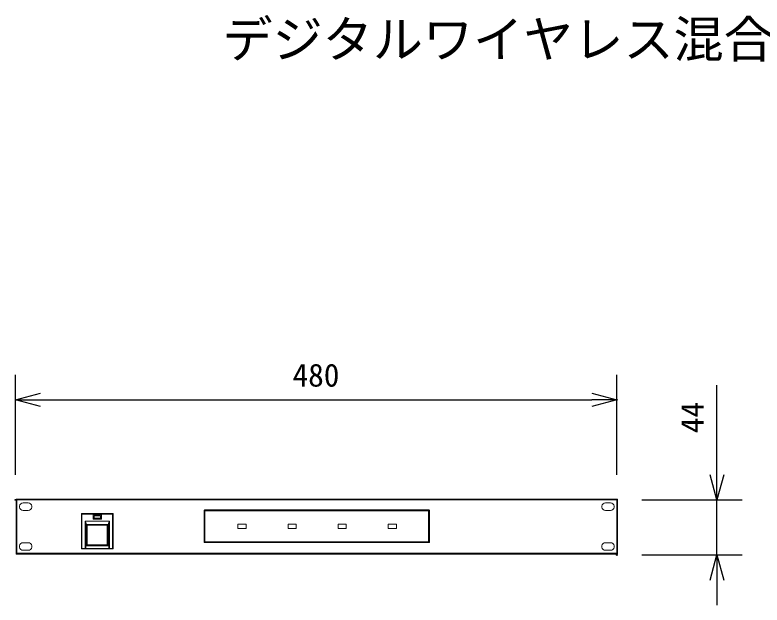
# Model space of a CAD drawing. Units: millimetres, scale not verified. Extents: x -63 to 62, y -56 to 57.
# Drawn here: x -52.1 to 7.6, y 9.7 to 56.8 of the extents above; entities that cross this region are included whole.
import ezdxf
from ezdxf.enums import TextEntityAlignment as Align

# ---------------------------------------------------------------- set-up
doc = ezdxf.new("R2010")
doc.units = ezdxf.units.MM
doc.header["$LTSCALE"] = 0.125
doc.header["$PDMODE"] = 32
doc.header["$PDSIZE"] = 0.0625
for name, color, linetype, lineweight in [('0-0_0', 7, 'Continuous', 25), ('0-4_GAIKEI', 1, 'Continuous', 18), ('0-6_SUNPO', 7, 'Continuous', 25)]:
    doc.layers.add(name, color=color, linetype=linetype, lineweight=lineweight)
doc.layers.add('0-1_DEFPOINTS', color=7, linetype='Continuous')
doc.layers.add('0-3_MOJI1', color=7, linetype='Continuous')
doc.styles.add('ＭＳ ゴシック', font='')
doc.styles.get('ＭＳ ゴシック').set_extended_font_data('MS Gothic')

# ---------------------------------------------------------------- blocks, each defined once
blk = doc.blocks.new('_OPEN30')
at = {"layer": '0-0_0'}
blk.add_line((0, 0), (-1, 0), dxfattribs=at)
blk.add_lwpolyline([(-1, 0.26795), (0, 0), (-1, -0.26795)], dxfattribs=at)
blk = doc.blocks.new('D4')
at = {"layer": '0-1_DEFPOINTS'}
for p in [(-4.114, 15.6522), (-52.114, 7.6522), (-4.114, 7.6522)]:
    blk.add_point(p, dxfattribs=at)
at = {"layer": '0-6_SUNPO'}
for p, q in [((-52.114, 9.6522), (-52.114, 17.6522)), ((-4.114, 9.6522), (-4.114, 17.6522)), ((-50.114, 15.6522), (-6.114, 15.6522))]:
    blk.add_line(p, q, dxfattribs=at)
at = {"layer": '0-6_SUNPO', "xscale": 2, "yscale": 2, "rotation": 180}
blk.add_blockref('_OPEN30', (-52.114, 15.6522), dxfattribs=at)
at = {"layer": '0-6_SUNPO', "xscale": 2, "yscale": 2}
blk.add_blockref('_OPEN30', (-4.114, 15.6522), dxfattribs=at)
at = {"layer": '0-6_SUNPO', "style": 'ＭＳ ゴシック'}
blk.add_text('480', height=1.833, dxfattribs=at).set_placement((-29.989, 16.1522), align=Align.BOTTOM_LEFT)
blk = doc.blocks.new('D5')
at = {"layer": '0-1_DEFPOINTS'}
for p in [(-4.114, 7.6522), (3.886, 7.6522), (-4.114, 3.2522)]:
    blk.add_point(p, dxfattribs=at)
at = {"layer": '0-6_SUNPO'}
for p, q in [((3.886, 9.6522), (3.886, 16.8188)), ((-2.114, 7.6522), (5.886, 7.6522)), ((3.886, 3.2522), (3.886, 7.6522)), ((-2.114, 3.2522), (5.886, 3.2522)), ((3.886, 1.2522), (3.886, -0.7478))]:
    blk.add_line(p, q, dxfattribs=at)
at = {"layer": '0-6_SUNPO', "xscale": 2, "yscale": 2}
for p, rotation in [((3.886, 7.6522), 270), ((3.886, 3.2522), 90)]:
    blk.add_blockref('_OPEN30', p, dxfattribs=dict(at, rotation=rotation))
at = {"layer": '0-6_SUNPO', "style": 'ＭＳ ゴシック'}
blk.add_text('44', height=1.833, rotation=90, dxfattribs=at).set_placement((3.386, 12.9855), align=Align.BOTTOM_LEFT)

msp = doc.modelspace()

# ---------------------------------------------------------------- linework, layer by layer
at = {"layer": '0-4_GAIKEI'}
for p, q in [((-51.9531, 18.126), (-51.9531, 18.1048)), ((-51.9037, 18.0554), (-51.9531, 18.1048)), ((-4.0321, 18.0554), (-51.9037, 18.0554)), ((-4.0321, 18.0554), (-3.9827, 18.1048)), ((-4.0321, 13.7964), (-4.0321, 18.0554)), ((-3.9827, 18.126), (-3.9827, 18.1048)), ((-51.4031, 17.8157), (-51.0082, 17.8157)), ((-4.9347, 17.8157), (-4.5327, 17.8157)), ((-51.0082, 17.2164), (-51.4031, 17.2164)), ((-46.7633, 14.1631), (-46.7633, 16.9413)), ((-46.7633, 16.9413), (-46.7492, 16.9272)), ((-46.7492, 16.9272), (-46.7492, 14.1843)), ((-44.2459, 16.9766), (-46.7351, 16.9766)), ((-46.7351, 16.9766), (-46.7139, 16.9555)), ((-44.2671, 16.9555), (-46.7139, 16.9555)), ((-45.7338, 16.7721), (-45.7338, 16.7791)), ((-45.7338, 16.5888), (-45.7338, 16.7791)), ((-45.7338, 16.7721), (-45.2473, 16.7721)), ((-45.2473, 16.7791), (-45.2402, 16.7791)), ((-45.2473, 16.7791), (-45.2473, 16.5888)), ((-45.2473, 16.7791), (-45.2473, 16.7721)), ((-44.2671, 16.9555), (-44.2459, 16.9766)), ((-44.2319, 16.9272), (-44.2177, 16.9413)), ((-44.2319, 14.1843), (-44.2319, 16.9272)), ((-44.2177, 16.9413), (-44.2177, 14.1631)), ((-36.9619, 14.706), (-36.9619, 17.2022)), ((-36.8985, 17.1951), (-36.9337, 17.1951)), ((-36.9337, 14.7131), (-36.9337, 17.1951)), ((-36.9125, 17.2516), (-19.0233, 17.2516)), ((-36.8985, 17.2375), (-36.8985, 17.1951)), ((-36.8985, 17.2375), (-19.0444, 17.2375)), ((-36.8985, 17.1951), (-19.0444, 17.1951)), ((-36.8985, 14.7131), (-36.8985, 17.1951)), ((-19.0444, 17.1951), (-19.0444, 17.2375)), ((-19.0444, 17.1951), (-19.0444, 14.7131)), ((-18.9739, 17.2022), (-18.9739, 14.706)), ((-46.4389, 16.349), (-44.5421, 16.349)), ((-46.4389, 16.342), (-46.3614, 16.1022)), ((-46.3473, 16.0951), (-46.3614, 16.1022)), ((-46.3614, 16.1022), (-46.3614, 14.4028)), ((-44.6197, 16.1022), (-46.3614, 16.1022)), ((-45.2473, 16.5888), (-45.7338, 16.5888)), ((-44.6338, 16.0951), (-44.6197, 16.1022)), ((-44.6197, 16.1022), (-44.5421, 16.342)), ((-44.6197, 14.4028), (-44.6197, 16.1022)), ((-44.528, 16.3631), (-44.528, 14.1843)), ((-34.2612, 16.1234), (-34.2612, 15.7849)), ((-33.6125, 16.1234), (-34.2612, 16.1234)), ((-33.6125, 15.7849), (-33.6125, 16.1234)), ((-30.2631, 16.1234), (-30.2631, 15.7849)), ((-29.6144, 16.1234), (-30.2631, 16.1234)), ((-29.6144, 15.7849), (-29.6144, 16.1234)), ((-26.265, 16.1234), (-26.265, 15.7849)), ((-25.6163, 16.1234), (-26.265, 16.1234)), ((-25.6163, 15.7849), (-25.6163, 16.1234)), ((-22.2669, 16.1234), (-22.2669, 15.7849)), ((-21.6181, 16.1234), (-22.2669, 16.1234)), ((-21.6181, 15.7849), (-21.6181, 16.1234)), ((-46.3473, 14.417), (-46.3473, 16.0951)), ((-46.2627, 16.0951), (-46.3473, 16.0951)), ((-46.3261, 16.0458), (-46.312, 16.0317)), ((-46.3261, 16.0458), (-46.3261, 14.4592)), ((-46.312, 16.0317), (-46.305, 16.0317)), ((-46.305, 16.0669), (-46.2274, 16.0669)), ((-46.2909, 16.0529), (-46.305, 16.0669)), ((-46.2909, 15.256), (-46.2909, 16.0317)), ((-46.2627, 16.0951), (-46.2627, 16.0669)), ((-45.8396, 16.0951), (-46.2627, 16.0951)), ((-46.2274, 16.0951), (-46.2274, 16.074)), ((-46.2274, 16.0669), (-46.2274, 16.074)), ((-46.2274, 16.074), (-45.8748, 16.074)), ((-46.2274, 16.0669), (-45.8748, 16.0669)), ((-45.8748, 16.074), (-45.8748, 16.0951)), ((-45.8748, 16.074), (-45.8748, 16.0669)), ((-45.1062, 16.0669), (-45.8748, 16.0669)), ((-45.8396, 16.0669), (-45.8396, 16.0951)), ((-45.1415, 16.0951), (-45.8396, 16.0951)), ((-45.1415, 16.0951), (-45.1415, 16.0669)), ((-44.7184, 16.0951), (-45.1415, 16.0951)), ((-45.1062, 16.0951), (-45.1062, 16.074)), ((-45.1062, 16.0669), (-44.7537, 16.0669)), ((-44.7537, 16.074), (-44.7537, 16.0951)), ((-44.7537, 16.074), (-44.7537, 16.0669)), ((-44.6761, 16.0669), (-44.7537, 16.0669)), ((-44.7184, 16.0669), (-44.7184, 16.0951)), ((-44.6338, 16.0951), (-44.7184, 16.0951)), ((-44.6761, 16.0669), (-44.6902, 16.0529)), ((-44.6902, 16.0317), (-44.6902, 15.256)), ((-44.669, 16.0317), (-44.655, 16.0458)), ((-44.655, 14.4592), (-44.655, 16.0458)), ((-44.6338, 14.417), (-44.6338, 16.0951)), ((-34.2612, 15.7849), (-33.6125, 15.7849)), ((-30.2631, 15.7849), (-29.6144, 15.7849)), ((-26.265, 15.7849), (-25.6163, 15.7849)), ((-22.2669, 15.7849), (-21.6181, 15.7849)), ((-46.2909, 14.4734), (-46.2909, 15.256)), ((-44.6902, 15.256), (-44.6902, 14.4734)), ((-51.4031, 14.6355), (-51.0082, 14.6355)), ((-44.5774, 14.4028), (-46.4037, 14.4028)), ((-46.3614, 14.4028), (-46.4037, 14.4028)), ((-44.5774, 14.3817), (-46.4037, 14.3817)), ((-46.4037, 14.3817), (-46.4037, 14.1631)), ((-46.3614, 14.4028), (-46.3473, 14.417)), ((-46.3473, 14.417), (-46.2627, 14.417)), ((-46.312, 14.4734), (-46.3261, 14.4592)), ((-46.305, 14.4381), (-46.2909, 14.4522)), ((-46.305, 14.4381), (-46.2274, 14.4381)), ((-46.2627, 14.4381), (-46.2627, 14.417)), ((-46.2627, 14.417), (-45.8396, 14.417)), ((-46.2274, 14.4311), (-46.2274, 14.4381)), ((-45.8748, 14.4381), (-46.2274, 14.4381)), ((-46.2274, 14.4311), (-46.2274, 14.417)), ((-45.8748, 14.4311), (-46.2274, 14.4311)), ((-45.8748, 14.4381), (-45.8748, 14.4311)), ((-45.8748, 14.4381), (-45.1062, 14.4381)), ((-45.8748, 14.417), (-45.8748, 14.4311)), ((-45.8396, 14.417), (-45.8396, 14.4028)), ((-45.8396, 14.4028), (-45.1415, 14.4028)), ((-45.6915, 14.4381), (-45.7197, 14.4028)), ((-45.6915, 14.4381), (-45.6915, 14.417)), ((-45.6915, 14.417), (-45.6915, 14.4098)), ((-45.6915, 14.4028), (-45.6915, 14.4098)), ((-45.6915, 14.4098), (-45.2896, 14.4098)), ((-45.1062, 14.4381), (-45.2896, 14.4381)), ((-45.2896, 14.4381), (-45.2896, 14.417)), ((-45.2896, 14.4098), (-45.2896, 14.4028)), ((-45.1415, 14.417), (-44.7184, 14.417)), ((-45.1415, 14.4028), (-45.1415, 14.417)), ((-45.1062, 14.4311), (-45.1062, 14.4381)), ((-44.7537, 14.4381), (-45.1062, 14.4381)), ((-45.1062, 14.4311), (-45.1062, 14.417)), ((-44.7537, 14.4311), (-45.1062, 14.4311)), ((-44.7184, 14.4381), (-44.7537, 14.4381)), ((-44.7537, 14.4381), (-44.7537, 14.4311)), ((-44.6761, 14.4381), (-44.7537, 14.4381)), ((-44.7537, 14.4311), (-44.7537, 14.417)), ((-44.7184, 14.417), (-44.7184, 14.4381)), ((-44.7184, 14.417), (-44.6338, 14.417)), ((-44.6902, 14.4522), (-44.6761, 14.4381)), ((-44.655, 14.4592), (-44.669, 14.4734)), ((-44.6338, 14.417), (-44.6197, 14.4028)), ((-44.5774, 14.4028), (-44.6197, 14.4028)), ((-44.5774, 14.1631), (-44.5774, 14.3817)), ((-36.9337, 14.7131), (-36.8985, 14.7131)), ((-19.0233, 14.6567), (-36.9125, 14.6567)), ((-36.8985, 14.7131), (-36.8985, 14.6708)), ((-19.0444, 14.7131), (-36.8985, 14.7131)), ((-19.0444, 14.7131), (-19.0092, 14.7131)), ((-19.0444, 14.6708), (-19.0444, 14.7131)), ((-4.9347, 14.6355), (-4.5327, 14.6355)), ((-51.9531, 13.7471), (-51.9037, 13.7964)), ((-51.9531, 13.7471), (-51.9531, 13.7259)), ((-51.0082, 14.0361), (-51.4031, 14.0361)), ((-46.7492, 14.1843), (-46.7633, 14.1631)), ((-46.7139, 14.1561), (-46.7351, 14.1349)), ((-46.7351, 14.1349), (-44.2459, 14.1349)), ((-46.7139, 14.1561), (-46.4531, 14.1561)), ((-46.4178, 14.1419), (-46.4531, 14.1561)), ((-46.4037, 14.1631), (-46.4319, 14.1702)), ((-44.5562, 14.1419), (-46.4178, 14.1419)), ((-46.4037, 14.1631), (-44.5774, 14.1631)), ((-44.5492, 14.1702), (-44.5774, 14.1631)), ((-44.528, 14.1561), (-44.5562, 14.1419)), ((-44.528, 14.1843), (-44.2671, 14.1843)), ((-44.2459, 14.1349), (-44.2671, 14.1561)), ((-4.5327, 14.0361), (-4.9347, 14.0361)), ((-4.0321, 13.7964), (-3.9827, 13.7471)), ((-3.9827, 13.7259), (-3.9827, 13.7471))]:
    msp.add_line(p, q, dxfattribs=at)
at = {"layer": '0-4_GAIKEI', "color": 7}
for p, q in [((-3.9827, 18.126), (-51.9531, 18.126)), ((-51.9531, 18.1048), (-51.9531, 13.7471)), ((-3.9827, 13.7471), (-3.9827, 18.1048)), ((-51.9531, 13.7259), (-3.9827, 13.7259))]:
    msp.add_line(p, q, dxfattribs=at)
at = {"layer": '0-4_GAIKEI'}
for points in [[(-51.9037, 18.0554), (-51.9037, 13.7964), (-4.0321, 13.7964)], [(-51.4031, 17.2164), (-51.5089, 17.2304), (-51.6005, 17.2798), (-51.664, 17.3644), (-51.6992, 17.4631), (-51.6992, 17.5618), (-51.664, 17.6606), (-51.6005, 17.7452), (-51.5089, 17.7945), (-51.4031, 17.8157)], [(-51.0082, 17.8157), (-50.9024, 17.7945), (-50.8108, 17.7452), (-50.7473, 17.6606), (-50.7121, 17.5618), (-50.7121, 17.4631), (-50.7473, 17.3644), (-50.8108, 17.2798), (-50.9024, 17.2304), (-51.0082, 17.2164)], [(-4.9347, 17.2164), (-5.0334, 17.2304), (-5.125, 17.2798), (-5.1955, 17.3644), (-5.2308, 17.4631), (-5.2308, 17.5618), (-5.1955, 17.6606), (-5.125, 17.7452), (-5.0334, 17.7945), (-4.9347, 17.8157)], [(-4.5327, 17.8157), (-4.434, 17.7945), (-4.3424, 17.7452), (-4.2718, 17.6606), (-4.2366, 17.5618), (-4.2366, 17.4631), (-4.2718, 17.3644), (-4.3424, 17.2798), (-4.434, 17.2304), (-4.5327, 17.2164), (-4.9347, 17.2164)], [(-46.7633, 16.9413), (-46.7633, 16.9483), (-46.7633, 16.9555), (-46.7562, 16.9625), (-46.7492, 16.9696), (-46.7421, 16.9696), (-46.7351, 16.9766)], [(-46.7139, 16.9555), (-46.728, 16.9555), (-46.7351, 16.9483), (-46.7421, 16.9343), (-46.7492, 16.9272)], [(-46.7351, 16.9272), (-46.7421, 16.9272), (-46.7492, 16.9272)], [(-46.7139, 16.9272), (-46.721, 16.9272), (-46.728, 16.9272), (-46.7351, 16.9272)], [(-46.7139, 16.9555), (-46.7139, 16.9483), (-46.7139, 16.9413), (-46.7139, 16.9343), (-46.7139, 16.9272)], [(-44.2671, 14.1843), (-44.2671, 16.9272), (-46.7139, 16.9272), (-46.7139, 14.1843)], [(-45.2402, 16.7791), (-45.7409, 16.7791), (-45.7338, 16.7791)], [(-45.7338, 16.7721), (-45.7338, 16.5888), (-45.2473, 16.5888), (-45.2473, 16.7721)], [(-44.2459, 16.9483), (-44.253, 16.9483), (-44.253, 16.9555), (-44.2601, 16.9555), (-44.2671, 16.9555)], [(-44.2671, 16.9272), (-44.2671, 16.9343), (-44.2671, 16.9413), (-44.2671, 16.9483), (-44.2671, 16.9555)], [(-44.2319, 16.9272), (-44.2389, 16.9272), (-44.2459, 16.9272), (-44.253, 16.9272), (-44.2601, 16.9272), (-44.2671, 16.9272)], [(-44.2459, 16.9766), (-44.2389, 16.9696), (-44.2319, 16.9696), (-44.2248, 16.9625), (-44.2177, 16.9555), (-44.2177, 16.9483), (-44.2177, 16.9413)], [(-44.2319, 16.9272), (-44.2319, 16.9343), (-44.2389, 16.9343), (-44.2389, 16.9413), (-44.2459, 16.9483)], [(-36.9619, 17.2022), (-36.9619, 17.2164), (-36.9619, 17.2234), (-36.9549, 17.2304), (-36.9478, 17.2375), (-36.9407, 17.2445), (-36.9337, 17.2516), (-36.9267, 17.2516), (-36.9125, 17.2516)], [(-36.9337, 17.1951), (-36.9337, 17.2164), (-36.9267, 17.2234), (-36.9125, 17.2375), (-36.8985, 17.2375)], [(-28.2676, 17.2375), (-28.2606, 17.2375), (-28.2535, 17.2445), (-28.2394, 17.2445), (-28.2323, 17.2516)], [(-27.7035, 17.2516), (-27.6965, 17.2445), (-27.6893, 17.2445), (-27.6823, 17.2375), (-27.6682, 17.2375)], [(-19.0444, 17.2375), (-19.0374, 17.2375), (-19.0303, 17.2375), (-19.0233, 17.2304), (-19.0162, 17.2234), (-19.0092, 17.2234), (-19.0092, 17.2164), (-19.0092, 17.2092), (-19.0092, 17.1951), (-19.0444, 17.1951)], [(-19.0092, 17.1951), (-19.0092, 14.7131), (-19.0092, 14.6919), (-19.0162, 14.6779), (-19.0303, 14.6708), (-19.0444, 14.6708)], [(-19.0233, 17.2516), (-19.0162, 17.2516), (-19.0092, 17.2516), (-18.9951, 17.2445), (-18.988, 17.2375), (-18.9809, 17.2304), (-18.9809, 17.2234), (-18.9739, 17.2164), (-18.9739, 17.2022)], [(-46.7139, 14.1843), (-46.4531, 14.1843), (-46.4531, 16.3631), (-44.528, 16.3631)], [(-46.4389, 14.1843), (-46.4389, 16.342), (-46.4389, 16.349), (-46.446, 16.3561), (-46.4531, 16.3631)], [(-44.528, 16.3631), (-44.5351, 16.3561), (-44.5351, 16.349), (-44.5421, 16.349), (-44.5421, 16.342), (-44.5421, 14.1843)], [(-46.305, 16.0669), (-46.312, 16.0669), (-46.3191, 16.0669), (-46.3191, 16.0599), (-46.3261, 16.0599), (-46.3261, 16.0529), (-46.3261, 16.0458)], [(-46.2909, 16.0529), (-46.2979, 16.0529), (-46.305, 16.0458), (-46.305, 16.0387), (-46.312, 16.0317)], [(-46.312, 16.0317), (-46.305, 15.256), (-46.312, 14.4734), (-46.305, 14.4734), (-46.2979, 14.4734), (-46.2909, 14.4734)], [(-46.305, 16.0317), (-46.2979, 16.0317), (-46.2909, 16.0317)], [(-44.6902, 16.0317), (-44.6902, 16.0387), (-44.6902, 16.0458), (-44.6902, 16.0529), (-45.487, 16.0529), (-46.2909, 16.0529)], [(-46.2909, 16.0317), (-46.2909, 16.0387), (-46.2909, 16.0458), (-46.2909, 16.0529)], [(-46.2909, 16.0317), (-46.0934, 16.0317), (-45.889, 16.0317), (-45.6915, 16.0317), (-45.487, 16.0317), (-45.2896, 16.0317), (-45.0921, 16.0317), (-44.8876, 16.0317), (-44.6902, 16.0317)], [(-45.1062, 16.0669), (-45.1062, 16.074), (-44.7537, 16.074)], [(-44.6902, 16.0529), (-44.6832, 16.0529), (-44.6761, 16.0458)], [(-44.6902, 14.4734), (-44.6832, 14.4734), (-44.6761, 14.4734), (-44.669, 14.4734), (-44.6761, 15.256), (-44.669, 16.0317), (-44.6761, 16.0317), (-44.6832, 16.0317), (-44.6902, 16.0317)], [(-44.655, 16.0458), (-44.655, 16.0529), (-44.655, 16.0599), (-44.662, 16.0599), (-44.662, 16.0669), (-44.669, 16.0669), (-44.6761, 16.0669)], [(-44.6761, 16.0458), (-44.6761, 16.0387), (-44.669, 16.0317)], [(-51.4031, 14.0361), (-51.5089, 14.0503), (-51.6005, 14.1067), (-51.664, 14.1843), (-51.6992, 14.2829), (-51.6992, 14.3887), (-51.664, 14.4875), (-51.6005, 14.565), (-51.5089, 14.6144), (-51.4031, 14.6355)], [(-51.0082, 14.6355), (-50.9024, 14.6144), (-50.8108, 14.565), (-50.7473, 14.4875), (-50.7121, 14.3887), (-50.7121, 14.2829), (-50.7473, 14.1843), (-50.8108, 14.1067), (-50.9024, 14.0503), (-51.0082, 14.0361)], [(-46.4037, 14.4028), (-46.4037, 14.3958), (-46.4037, 14.3887), (-46.4037, 14.3817)], [(-46.3261, 14.4592), (-46.3261, 14.4522), (-46.3191, 14.4451), (-46.312, 14.4381), (-46.305, 14.4381)], [(-46.305, 14.4592), (-46.305, 14.4663), (-46.312, 14.4734)], [(-46.2909, 14.4522), (-46.2979, 14.4592), (-46.305, 14.4592)], [(-46.2909, 14.4734), (-46.2909, 14.4663), (-46.2909, 14.4592), (-46.2909, 14.4522), (-45.487, 14.4592), (-44.6902, 14.4522)], [(-44.6902, 14.4734), (-45.487, 14.4734), (-46.2909, 14.4734)], [(-45.2896, 14.4098), (-45.2896, 14.417), (-45.6915, 14.417)], [(-44.6902, 14.4522), (-44.6902, 14.4592), (-44.6902, 14.4663), (-44.6902, 14.4734)], [(-44.6761, 14.4592), (-44.6832, 14.4592), (-44.6902, 14.4522)], [(-44.669, 14.4734), (-44.6761, 14.4663), (-44.6761, 14.4592)], [(-44.6761, 14.4381), (-44.669, 14.4381), (-44.662, 14.4451), (-44.655, 14.4522), (-44.655, 14.4592)], [(-44.5774, 14.3817), (-44.5774, 14.3887), (-44.5774, 14.3958), (-44.5774, 14.4028)], [(-36.9125, 14.6567), (-36.9267, 14.6567), (-36.9337, 14.6567), (-36.9407, 14.6637), (-36.9478, 14.6708), (-36.9549, 14.6779), (-36.9619, 14.6849), (-36.9619, 14.6919), (-36.9619, 14.706)], [(-19.0444, 14.6708), (-36.8985, 14.6708), (-36.9125, 14.6708), (-36.9267, 14.6779), (-36.9337, 14.6919), (-36.9337, 14.7131)], [(-18.9739, 14.706), (-18.9739, 14.6919), (-18.9809, 14.6849), (-18.9809, 14.6779), (-18.988, 14.6708), (-18.9951, 14.6637), (-19.0092, 14.6567), (-19.0162, 14.6567), (-19.0233, 14.6567)], [(-4.9347, 14.0361), (-5.0334, 14.0503), (-5.125, 14.1067), (-5.1955, 14.1843), (-5.2308, 14.2829), (-5.2308, 14.3887), (-5.1955, 14.4875), (-5.125, 14.565), (-5.0334, 14.6144), (-4.9347, 14.6355)], [(-4.5327, 14.6355), (-4.434, 14.6144), (-4.3424, 14.565), (-4.2718, 14.4875), (-4.2366, 14.3887), (-4.2366, 14.2829), (-4.2718, 14.1843), (-4.3424, 14.1067), (-4.434, 14.0503), (-4.5327, 14.0361)], [(-46.7351, 14.1349), (-46.7421, 14.1349), (-46.7492, 14.1349), (-46.7562, 14.1419), (-46.7633, 14.149), (-46.7633, 14.1561), (-46.7633, 14.1631)], [(-46.7492, 14.1843), (-46.7421, 14.1772), (-46.7421, 14.1702), (-46.7351, 14.1631), (-46.7351, 14.1561), (-46.728, 14.1561), (-46.721, 14.1561), (-46.7139, 14.1561)], [(-46.7492, 14.1843), (-46.7421, 14.1843), (-46.7351, 14.1843), (-46.728, 14.1843), (-46.721, 14.1843), (-46.7139, 14.1843)], [(-46.7139, 14.1843), (-46.7139, 14.1772), (-46.7139, 14.1702), (-46.7139, 14.1631), (-46.7139, 14.1561)], [(-46.4531, 14.1843), (-46.446, 14.1843), (-46.4389, 14.1843)], [(-46.4531, 14.1561), (-46.4531, 14.1631), (-46.4531, 14.1772), (-46.4531, 14.1843)], [(-46.4531, 14.1561), (-46.446, 14.1561), (-46.4389, 14.1561), (-46.4389, 14.1631), (-46.4319, 14.1702), (-46.4319, 14.1772), (-46.4389, 14.1772), (-46.4389, 14.1843)], [(-46.4178, 14.1419), (-46.4178, 14.149), (-46.4107, 14.149), (-46.4107, 14.1561), (-46.4037, 14.1561), (-46.4037, 14.1631)], [(-44.5562, 14.1419), (-44.5633, 14.149), (-44.5703, 14.149), (-44.5703, 14.1561), (-44.5774, 14.1631)], [(-44.5421, 14.1843), (-44.5421, 14.1772), (-44.5492, 14.1702)], [(-44.5492, 14.1702), (-44.5421, 14.1631), (-44.5421, 14.1561), (-44.5351, 14.1561), (-44.528, 14.1561)], [(-44.5421, 14.1843), (-44.5351, 14.1843), (-44.528, 14.1843)], [(-44.528, 14.1561), (-44.2671, 14.1561), (-44.2671, 14.1631), (-44.2671, 14.1702), (-44.2671, 14.1772), (-44.2671, 14.1843)], [(-44.528, 14.1843), (-44.528, 14.1772), (-44.528, 14.1631), (-44.528, 14.1561)], [(-44.2671, 14.1561), (-44.253, 14.1561), (-44.2459, 14.1631), (-44.2389, 14.1702), (-44.2319, 14.1843)], [(-44.2671, 14.1843), (-44.2601, 14.1843), (-44.253, 14.1843), (-44.2459, 14.1843)], [(-44.2459, 14.1349), (-44.2319, 14.1349), (-44.2248, 14.1419), (-44.2177, 14.1561), (-44.2177, 14.1631), (-44.2319, 14.1843)], [(-44.2459, 14.1843), (-44.2389, 14.1843), (-44.2319, 14.1843)]]:
    msp.add_lwpolyline(points, dxfattribs=at)
for points in [[(-45.1626, 16.5112), (-45.8184, 16.5112), (-45.8184, 16.8567), (-45.1626, 16.8567)], [(-45.2402, 16.5817), (-45.7409, 16.5817), (-45.7409, 16.7862), (-45.2402, 16.7862)]]:
    msp.add_lwpolyline(points, close=True, dxfattribs=at)

# ---------------------------------------------------------------- block references
at = {"layer": '0-6_SUNPO'}
for name in ['D4', 'D5']:
    msp.add_blockref(name, (0.0819, 10.4032), dxfattribs=at)

# ---------------------------------------------------------------- texts
at = {"layer": '0-3_MOJI1', "style": 'ＭＳ ゴシック'}
msp.add_text('デジタルワイヤレス混合分配器', height=2.933, dxfattribs=at).set_placement((-35.5004, 52.506), align=Align.BOTTOM_LEFT)

doc.saveas('drawing.dxf')
